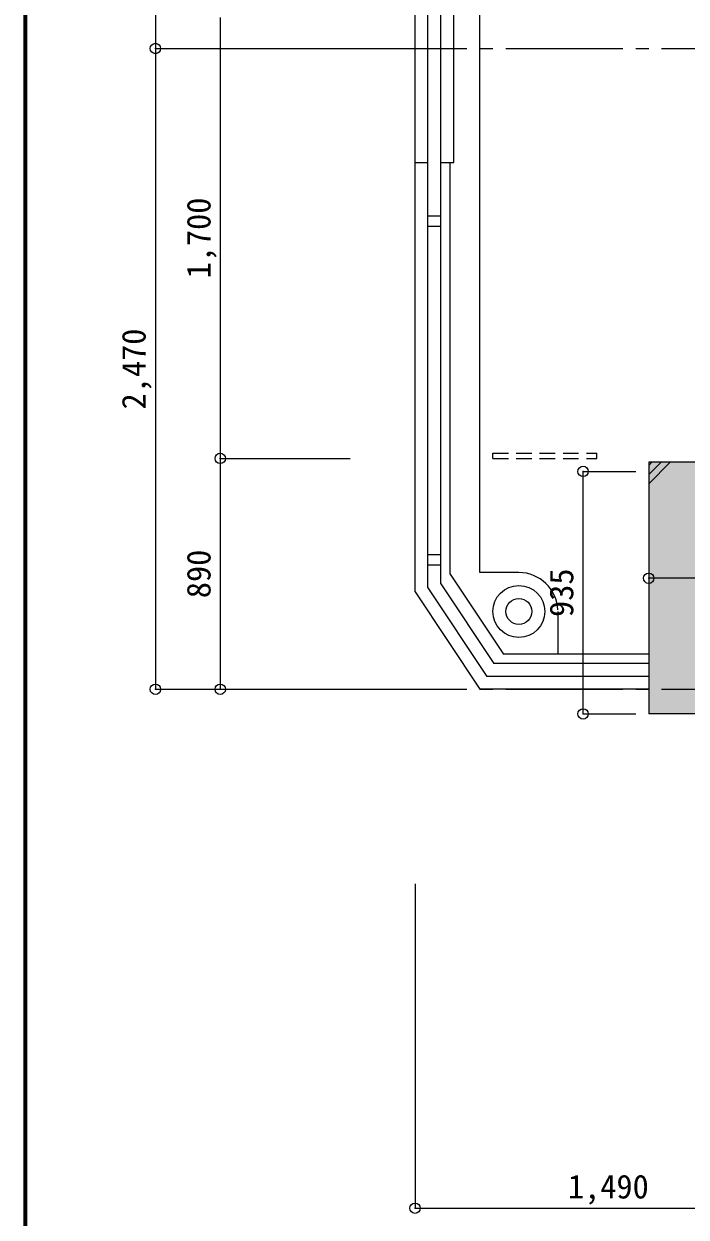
# Model space of a CAD drawing. Units: millimetres at full size, sheet at 1:50. Extents: x -9674 to 9699, y -6794 to 6791.
# Drawn here: x -9674 to -7123, y -4473 to 127 of the extents above; entities that cross this region are included whole.
import ezdxf
from ezdxf.enums import TextEntityAlignment as Align

# ---------------------------------------------------------------- set-up
doc = ezdxf.new("R2010")
doc.units = ezdxf.units.MM
doc.header["$LTSCALE"] = 50
doc.header["$PDMODE"] = 32
doc.header["$PDSIZE"] = 40
doc.linetypes.add('CHAIN2', pattern=[12, 9, -1, 1, -1])
doc.linetypes.add('DASHED1', pattern=[1.8, 1.2, -0.6])
for name, color, linetype, lineweight in [('0-0_図面枠', 7, 'Continuous', 9), ('1-0_芯', 7, 'CHAIN2', 9), ('1-1_躯体', 2, 'Continuous', 25), ('1-6_ﾊﾞﾙｺﾆｰ・階段', 4, 'Continuous', 9), ('1-7_その他', 7, 'DASHED1', 9), ('1-8_ハッチ', 4, 'Continuous', 9), ('1-B_寸法', 7, 'Continuous', 9)]:
    doc.layers.add(name, color=color, linetype=linetype, lineweight=lineweight)
doc.layers.add('4-0', color=1, linetype='Continuous')
doc.styles.add('ＭＳ ゴシック', font='')
doc.styles.get('ＭＳ ゴシック').set_extended_font_data('MS Gothic')

msp = doc.modelspace()

# ---------------------------------------------------------------- linework, layer by layer
at = {"layer": '0-0_図面枠'}
for p, q in [((-9673.92, 6791.43), (-9673.92, -6793.93)), ((-9672.16, 6789.66), (-9672.16, -6792.16)), ((-9670.4, 6787.9), (-9670.4, -6790.4)), ((-9668.64, -6788.64), (-9668.64, 6786.14)), ((-9666.87, 6784.38), (-9666.87, -6786.88)), ((-9665.11, 6782.61), (-9665.11, -6785.11)), ((-9663.35, 6780.85), (-9663.35, -6783.35))]:
    msp.add_line(p, q, dxfattribs=at)
at = {"layer": '1-0_芯'}
for p, q in [((-8417.5, 31.87), (8192.5, 31.87)), ((-8417.5, -2438.13), (8192.5, -2438.13))]:
    msp.add_line(p, q, dxfattribs=at)
at = {"layer": '1-1_躯体'}
msp.add_line((6332.5, -2533.13), (-7267.5, -2533.13), dxfattribs=at)
msp.add_lwpolyline([(-6722.5, -1563.13), (-7267.5, -1563.13), (-7267.5, -2533.13)], dxfattribs=at)
at = {"layer": '1-6_ﾊﾞﾙｺﾆｰ・階段', "color": 7}
for p, q in [((-8017.5, -408.13), (-8017.5, 2896.33)), ((-8167.5, -2062.13), (-8167.5, 2691.87)), ((-8117.5, -2047.03), (-8117.5, 2691.87)), ((-8067.5, -2031.92), (-8067.5, 2691.87)), ((-8167.5, -408.13), (-8117.5, -408.13)), ((-8067.5, -408.13), (-8017.5, -408.13)), ((-8032.5, -1994.26), (-8032.5, -408.13)), ((-8117.5, -613.13), (-8067.5, -613.13)), ((-8117.5, -653.13), (-8067.5, -653.13)), ((-8117.5, -1918.13), (-8067.5, -1918.13)), ((-8117.5, -1958.13), (-8067.5, -1958.13)), ((-8032.5, -1994.26), (-7827.13, -2303.13)), ((-8167.5, -2062.13), (-7917.5, -2438.13)), ((-8117.5, -2047.03), (-7890.7, -2388.13)), ((-8067.5, -2031.92), (-7863.9, -2338.13)), ((-7267.5, -2338.13), (-7863.9, -2338.13)), ((-7267.5, -2303.13), (-7827.13, -2303.13)), ((-7267.5, -2388.13), (-7890.7, -2388.13)), ((-7267.5, -2438.13), (-7917.5, -2438.13))]:
    msp.add_line(p, q, dxfattribs=at)
at = {"layer": '1-6_ﾊﾞﾙｺﾆｰ・階段'}
msp.add_line((-7617.5, -2138.13), (-7617.5, -2303.13), dxfattribs=at)
msp.add_lwpolyline([(-7767.5, -1988.13), (-7917.5, -1988.13), (-7917.5, 2865.64)], dxfattribs=at)
msp.add_circle((-7767.5, -2138.13), 100, dxfattribs=at)
at = {"layer": '1-6_ﾊﾞﾙｺﾆｰ・階段', "color": 7}
msp.add_circle((-7767.5, -2138.13), 50, dxfattribs=at)
at = {"layer": '1-6_ﾊﾞﾙｺﾆｰ・階段'}
msp.add_arc((-7767.5, -2138.13), 150, 2.22671, 90, dxfattribs=at)
at = {"layer": '1-7_その他'}
for p, q in [((-7867.5, -1528.13), (-7467.5, -1528.13)), ((-7867.5, -1548.13), (-7867.5, -1528.13))]:
    msp.add_line(p, q, dxfattribs=at)
msp.add_lwpolyline([(-7867.5, -1548.13), (-7467.5, -1548.13), (-7467.5, -1528.13)], dxfattribs=at)
at = {"layer": '1-8_ハッチ'}
for p, q in [((-7267.5, -1646), (-7184.63, -1563.13)), ((-7267.5, -1610.65), (-7219.99, -1563.13)), ((-7267.5, -1575.29), (-7255.34, -1563.13))]:
    msp.add_line(p, q, dxfattribs=at)
at = {"layer": '1-B_寸法'}
for p, q in [((-9167.5, 941.87), (-9167.5, 31.87)), ((-8917.5, 151.87), (-8917.5, -1548.13)), ((-9167.5, 31.87), (-9167.5, -2438.13)), ((-9167.5, 31.87), (-8417.5, 31.87)), ((-8917.5, -1548.13), (-8417.5, -1548.13)), ((-8917.5, -1548.13), (-8917.5, -2438.13)), ((-7520.26, -1598.13), (-7317.5, -1598.13)), ((-7520.26, -2533.13), (-7520.26, -1598.13)), ((-6677.5, -2009.94), (-7267.5, -2009.94)), ((-9167.5, -2438.13), (-8417.5, -2438.13)), ((-7520.26, -2533.13), (-7317.5, -2533.13)), ((-8167.5, -3188.13), (-8167.5, -4438.13)), ((-8167.5, -4438.13), (-6677.5, -4438.13))]:
    msp.add_line(p, q, dxfattribs=at)
at = {"layer": '1-B_寸法', "color": 3}
for p in [(-9167.5, 31.87), (-8917.5, -1548.13), (-7520.26, -1598.13), (-7267.5, -2009.94), (-9167.5, -2438.13), (-8917.5, -2438.13), (-7520.26, -2533.13), (-8167.5, -4438.13)]:
    msp.add_point(p, dxfattribs=at)
at = {"layer": '4-0'}
msp.add_solid([(-7267.5, -1563.13), (-6917.5, -1563.13), (-7267.5, -2533.13), (-6917.5, -2533.13)], dxfattribs=at)

# ---------------------------------------------------------------- texts
at = {"layer": '1-B_寸法', "style": 'ＭＳ ゴシック'}
for s, p in [('1,700', (-8927.5, -854.38)), ('2,470', (-9177.5, -1359.38)), ('890', (-8927.5, -2086.88)), ('935', (-7530.26, -2159.38))]:
    msp.add_text(s, height=91.64, rotation=90, dxfattribs=at).set_placement(p, align=Align.BOTTOM_LEFT)
msp.add_text('1,490', height=91.64, dxfattribs=at).set_placement((-7578.75, -4428.13), align=Align.BOTTOM_LEFT)

doc.saveas('drawing.dxf')
